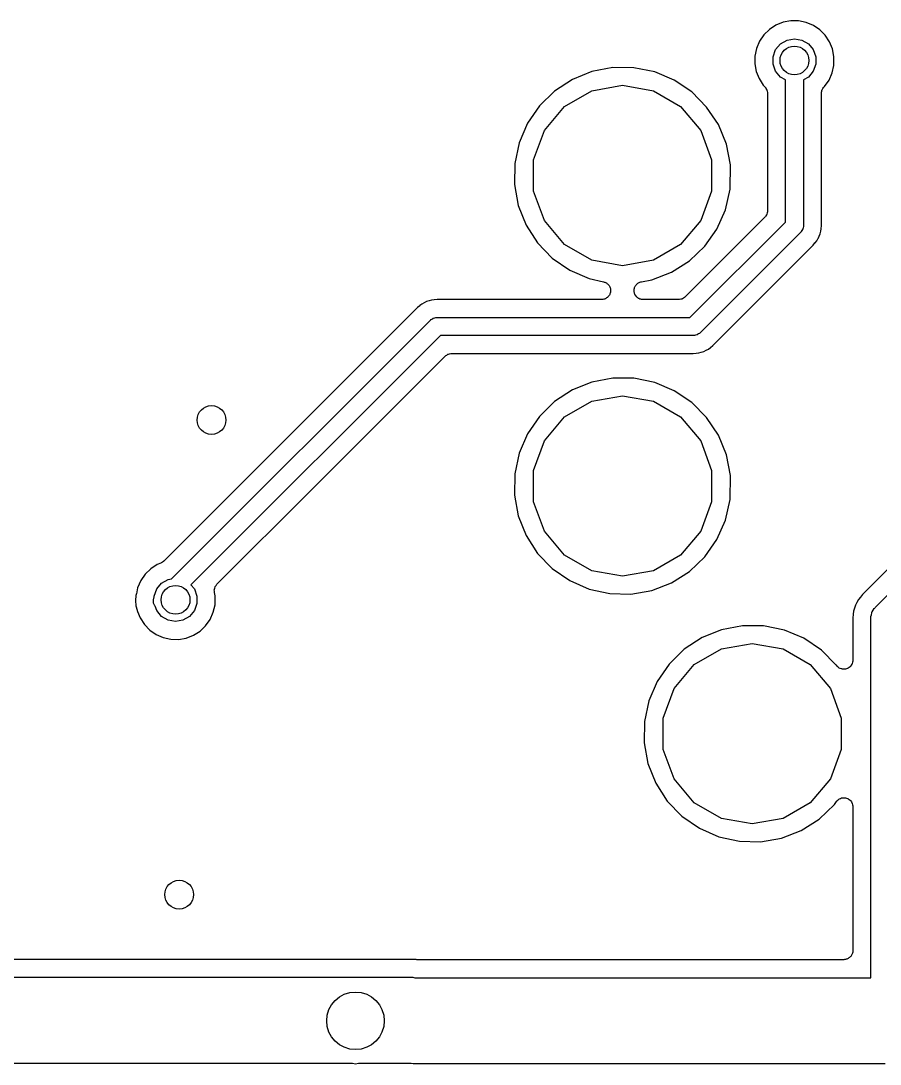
# Model space of a CAD drawing. Extents: x 70 to 229, y -105 to -40.
# Drawn here: x 126.05 to 137.99, y -72.36 to -57.85 of the extents above; entities that cross this region are included whole.
import ezdxf

# ---------------------------------------------------------------- set-up
doc = ezdxf.new("R2010")
doc.units = 0
doc.header["$MEASUREMENT"] = 0
doc.layers.add('BLACK', color=7, linetype='CONTINUOUS')

msp = doc.modelspace()

# ---------------------------------------------------------------- linework, layer by layer
at = {"layer": 'Black'}
for p, q in [((136.644, -57.8698), (136.544, -57.9102)), ((136.75, -57.8496), (136.644, -57.8698)), ((136.858, -57.8504), (136.75, -57.8496)), ((136.963, -57.872), (136.858, -57.8504)), ((137.063, -57.9138), (136.963, -57.872)), ((136.454, -57.9693), (136.377, -58.0448)), ((136.544, -57.9102), (136.454, -57.9693)), ((137.152, -57.9742), (137.063, -57.9138)), ((137.228, -58.0507), (137.152, -57.9742)), ((136.316, -58.1337), (136.273, -58.2329)), ((136.377, -58.0448), (136.316, -58.1337)), ((136.539, -58.2494), (136.606, -58.1693)), ((136.606, -58.1693), (136.697, -58.117)), ((136.697, -58.117), (136.8, -58.0989)), ((136.8, -58.0989), (136.903, -58.117)), ((136.903, -58.117), (136.994, -58.1693)), ((136.994, -58.1693), (137.061, -58.2494)), ((137.288, -58.1405), (137.228, -58.0507)), ((137.329, -58.2403), (137.288, -58.1405)), ((136.273, -58.2329), (136.251, -58.3384)), ((136.503, -58.3477), (136.539, -58.2494)), ((137.061, -58.2494), (137.097, -58.3477)), ((137.35, -58.3452), (137.329, -58.2403)), ((136.251, -58.3384), (136.249, -58.4462)), ((136.249, -58.4462), (136.269, -58.5523)), ((136.503, -58.4523), (136.503, -58.3477)), ((136.539, -58.5506), (136.503, -58.4523)), ((137.097, -58.4523), (137.061, -58.5506)), ((137.097, -58.3477), (137.097, -58.4523)), ((137.348, -58.4701), (137.35, -58.3452)), ((133.986, -58.5541), (133.714, -58.6643)), ((134.275, -58.4989), (133.986, -58.5541)), ((134.57, -58.501), (134.275, -58.4989)), ((134.858, -58.5601), (134.57, -58.501)), ((135.129, -58.6741), (134.858, -58.5601)), ((136.269, -58.5523), (136.308, -58.6526)), ((136.606, -58.6307), (136.539, -58.5506)), ((137.061, -58.5506), (136.994, -58.6307)), ((137.281, -58.673), (137.324, -58.5745)), ((137.324, -58.5745), (137.348, -58.4701)), ((133.714, -58.6643), (133.468, -58.8253)), ((133.983, -58.8209), (134.412, -58.7452)), ((134.412, -58.7452), (134.841, -58.8209)), ((135.373, -58.8386), (135.129, -58.6741)), ((136.308, -58.6526), (136.367, -58.7433)), ((136.367, -58.7433), (136.39, -58.7671)), ((136.675, -58.6703), (136.606, -58.6307)), ((136.675, -58.8243), (136.675, -58.6703)), ((136.994, -58.6307), (136.925, -58.6703)), ((136.925, -58.6703), (136.925, -58.8243)), ((137.218, -58.7611), (137.281, -58.673)), ((133.468, -58.8253), (133.257, -59.0311)), ((133.605, -59.0388), (133.983, -58.8209)), ((134.841, -58.8209), (135.219, -59.0388)), ((135.58, -59.0474), (135.373, -58.8386)), ((136.39, -58.7671), (136.392, -58.7708)), ((136.392, -58.7708), (136.396, -58.7736)), ((136.396, -58.7736), (136.404, -58.7887)), ((136.404, -58.7887), (136.414, -58.8031)), ((136.414, -58.8031), (136.415, -58.8074)), ((136.415, -58.8074), (136.417, -58.8112)), ((136.417, -58.8112), (136.42, -58.8284)), ((136.42, -58.8284), (136.425, -58.8453)), ((136.425, -58.8453), (136.424, -58.8496)), ((136.424, -58.8496), (136.425, -58.854)), ((136.425, -58.854), (136.425, -60.4929)), ((136.675, -60.6482), (136.675, -58.8243)), ((136.925, -58.8243), (136.925, -60.7)), ((137.175, -58.856), (137.176, -58.8491)), ((137.175, -60.1568), (137.175, -58.856)), ((137.176, -58.8421), (137.18, -58.8278)), ((137.176, -58.8491), (137.176, -58.8421)), ((137.18, -58.8278), (137.183, -58.8132)), ((137.183, -58.8132), (137.186, -58.8072)), ((137.186, -58.8072), (137.188, -58.8004)), ((137.188, -58.8004), (137.197, -58.7885)), ((137.197, -58.7885), (137.204, -58.7756)), ((137.204, -58.7756), (137.21, -58.7711)), ((137.21, -58.7711), (137.214, -58.7655)), ((137.214, -58.7655), (137.218, -58.7611)), ((133.257, -59.0311), (133.091, -59.2739)), ((133.325, -59.3726), (133.605, -59.0388)), ((135.219, -59.0388), (135.499, -59.3726)), ((135.743, -59.2924), (135.58, -59.0474)), ((133.091, -59.2739), (132.975, -59.5442)), ((135.855, -59.5644), (135.743, -59.2924)), ((133.176, -59.7821), (133.325, -59.3726)), ((135.499, -59.3726), (135.648, -59.7821)), ((132.975, -59.5442), (132.914, -59.832)), ((135.912, -59.852), (135.855, -59.5644)), ((132.914, -59.832), (132.91, -60.1261)), ((133.176, -60.2179), (133.176, -59.7821)), ((135.648, -59.7821), (135.648, -60.2179)), ((135.907, -60.1898), (135.912, -59.852)), ((132.91, -60.1261), (132.963, -60.4155)), ((135.842, -60.4758), (135.907, -60.1898)), ((137.175, -60.6995), (137.175, -60.1568)), ((133.325, -60.6274), (133.176, -60.2179)), ((135.648, -60.2179), (135.499, -60.6274)), ((132.963, -60.4155), (133.071, -60.689)), ((135.723, -60.7445), (135.842, -60.4758)), ((136.425, -60.4929), (136.424, -60.4983)), ((133.605, -60.9612), (133.325, -60.6274)), ((135.499, -60.6274), (135.219, -60.9612)), ((136.388, -60.5813), (135.281, -61.6884)), ((136.392, -60.5768), (136.388, -60.5813)), ((136.396, -60.5732), (136.392, -60.5768)), ((136.404, -60.5591), (136.396, -60.5732)), ((136.413, -60.5457), (136.404, -60.5591)), ((136.415, -60.5404), (136.413, -60.5457)), ((136.417, -60.5356), (136.415, -60.5404)), ((136.42, -60.5196), (136.417, -60.5356)), ((136.425, -60.5038), (136.42, -60.5196)), ((136.424, -60.4983), (136.425, -60.5038)), ((133.071, -60.689), (133.231, -60.9362)), ((135.348, -61.975), (136.675, -60.6482)), ((135.553, -60.9849), (135.723, -60.7445)), ((136.892, -60.7839), (136.888, -60.7884)), ((136.896, -60.7803), (136.892, -60.7839)), ((136.904, -60.7662), (136.896, -60.7803)), ((136.913, -60.7528), (136.904, -60.7662)), ((136.915, -60.7475), (136.913, -60.7528)), ((136.917, -60.7428), (136.915, -60.7475)), ((136.92, -60.7267), (136.917, -60.7428)), ((136.925, -60.7109), (136.92, -60.7267)), ((136.925, -60.7), (136.924, -60.7054)), ((136.924, -60.7054), (136.925, -60.7109)), ((137.156, -60.8102), (137.167, -60.776)), ((137.167, -60.776), (137.17, -60.7402)), ((137.17, -60.7402), (137.171, -60.7396)), ((137.171, -60.7389), (137.175, -60.6996)), ((137.171, -60.7396), (137.171, -60.7389)), ((137.175, -60.6996), (137.175, -60.6995)), ((136.888, -60.7884), (135.488, -62.1884)), ((137.087, -60.9376), (137.11, -60.91)), ((137.11, -60.91), (137.127, -60.8784)), ((137.127, -60.8784), (137.128, -60.8779)), ((137.128, -60.8773), (137.145, -60.8458)), ((137.128, -60.8779), (137.128, -60.8773)), ((137.145, -60.8458), (137.156, -60.8114)), ((137.156, -60.8108), (137.156, -60.8102)), ((137.156, -60.8114), (137.156, -60.8108)), ((133.231, -60.9362), (133.435, -61.1478)), ((133.983, -61.1791), (133.605, -60.9612)), ((135.219, -60.9612), (134.841, -61.1791)), ((135.34, -61.1877), (135.553, -60.9849)), ((135.666, -62.3648), (137.061, -60.9695)), ((137.061, -60.9695), (137.086, -60.9386)), ((137.086, -60.9386), (137.087, -60.9381)), ((137.087, -60.9381), (137.087, -60.9376)), ((133.435, -61.1478), (133.677, -61.3157)), ((134.412, -61.2548), (133.983, -61.1791)), ((134.841, -61.1791), (134.412, -61.2548)), ((135.092, -61.3454), (135.34, -61.1877)), ((133.677, -61.3157), (133.946, -61.4335)), ((134.817, -61.4517), (135.092, -61.3454)), ((133.946, -61.4335), (134.148, -61.4779)), ((134.148, -61.4779), (134.156, -61.4811)), ((134.156, -61.4811), (134.164, -61.4825)), ((134.164, -61.4825), (134.176, -61.4893)), ((134.176, -61.4893), (134.188, -61.4945)), ((134.188, -61.4945), (134.195, -61.5001)), ((134.195, -61.5001), (134.202, -61.5042)), ((134.202, -61.5042), (134.21, -61.5146)), ((134.601, -61.5197), (134.609, -61.5126)), ((134.609, -61.5126), (134.616, -61.5042)), ((134.616, -61.5042), (134.625, -61.4988)), ((134.625, -61.4988), (134.634, -61.4917)), ((134.634, -61.4917), (134.644, -61.488)), ((134.644, -61.488), (134.654, -61.4825)), ((134.654, -61.4825), (134.664, -61.4806)), ((134.664, -61.4806), (134.675, -61.4769)), ((134.675, -61.4769), (134.817, -61.4517)), ((134.21, -61.5146), (134.22, -61.5237)), ((134.22, -61.5237), (134.224, -61.5311)), ((134.224, -61.5311), (134.23, -61.5375)), ((134.23, -61.5375), (134.234, -61.5502)), ((134.233, -61.6547), (134.23, -61.6625)), ((134.237, -61.6476), (134.233, -61.6547)), ((134.234, -61.5502), (134.241, -61.5622)), ((134.24, -61.6344), (134.237, -61.6476)), ((134.245, -61.6217), (134.24, -61.6344)), ((134.241, -61.5622), (134.242, -61.5705)), ((134.242, -61.5705), (134.245, -61.5783)), ((134.245, -61.5783), (134.245, -61.5918)), ((134.245, -61.5918), (134.246, -61.6052)), ((134.246, -61.6052), (134.245, -61.6134)), ((134.245, -61.6134), (134.245, -61.6217)), ((134.571, -61.6), (134.573, -61.5892)), ((134.573, -61.6108), (134.571, -61.6)), ((134.573, -61.5783), (134.577, -61.568)), ((134.573, -61.5892), (134.573, -61.5783)), ((134.573, -61.6217), (134.573, -61.6108)), ((134.577, -61.632), (134.573, -61.6217)), ((134.577, -61.568), (134.579, -61.5572)), ((134.579, -61.6428), (134.577, -61.632)), ((134.579, -61.5572), (134.584, -61.5478)), ((134.584, -61.6522), (134.579, -61.6428)), ((134.584, -61.5478), (134.588, -61.5375)), ((134.588, -61.6625), (134.584, -61.6522)), ((134.588, -61.5375), (134.595, -61.5291)), ((134.595, -61.5291), (134.601, -61.5197)), ((131.623, -61.7869), (131.596, -61.8096)), ((131.655, -61.7704), (131.623, -61.7869)), ((131.656, -61.77), (131.655, -61.7704)), ((131.688, -61.7529), (131.656, -61.7698)), ((131.656, -61.7698), (131.656, -61.77)), ((131.723, -61.7429), (131.688, -61.7529)), ((131.724, -61.7425), (131.723, -61.7426)), ((131.723, -61.7426), (131.723, -61.7429)), ((131.758, -61.7322), (131.724, -61.7425)), ((131.794, -61.729), (131.758, -61.7322)), ((131.795, -61.7289), (131.794, -61.729)), ((131.835, -61.725), (131.795, -61.7289)), ((131.795, -61.7289), (131.795, -61.7289)), ((134.121, -61.725), (131.835, -61.725)), ((134.13, -61.7236), (134.121, -61.725)), ((134.138, -61.7239), (134.13, -61.7236)), ((134.151, -61.7198), (134.138, -61.7239)), ((134.164, -61.7175), (134.151, -61.7198)), ((134.171, -61.7133), (134.164, -61.7175)), ((134.179, -61.7108), (134.171, -61.7133)), ((134.19, -61.7025), (134.179, -61.7108)), ((134.202, -61.6958), (134.19, -61.7025)), ((134.207, -61.6894), (134.202, -61.6958)), ((134.214, -61.6843), (134.207, -61.6894)), ((134.221, -61.6729), (134.214, -61.6843)), ((134.23, -61.6625), (134.221, -61.6729)), ((134.595, -61.6709), (134.588, -61.6625)), ((134.601, -61.6803), (134.595, -61.6709)), ((134.609, -61.6874), (134.601, -61.6803)), ((134.616, -61.6958), (134.609, -61.6874)), ((134.625, -61.7012), (134.616, -61.6958)), ((134.634, -61.7083), (134.625, -61.7012)), ((134.644, -61.712), (134.634, -61.7083)), ((134.654, -61.7175), (134.644, -61.712)), ((134.664, -61.7194), (134.654, -61.7175)), ((134.675, -61.7231), (134.664, -61.7194)), ((134.686, -61.7231), (134.675, -61.7231)), ((134.696, -61.725), (134.686, -61.7231)), ((135.193, -61.725), (134.696, -61.725)), ((135.198, -61.724), (135.193, -61.725)), ((135.204, -61.7245), (135.198, -61.724)), ((135.22, -61.7203), (135.204, -61.7245)), ((135.236, -61.7175), (135.22, -61.7203)), ((135.24, -61.7147), (135.236, -61.7175)), ((135.246, -61.7133), (135.24, -61.7147)), ((135.259, -61.7039), (135.246, -61.7133)), ((135.273, -61.6958), (135.259, -61.7039)), ((135.277, -61.6915), (135.273, -61.6958)), ((135.281, -61.6884), (135.277, -61.6915)), ((131.563, -61.8352), (128.037, -65.3621)), ((131.564, -61.8351), (131.563, -61.8352)), ((131.594, -61.8104), (131.564, -61.8351)), ((131.595, -61.8099), (131.594, -61.8104)), ((131.596, -61.8096), (131.595, -61.8099)), ((128.143, -65.6088), (131.741, -62.0116)), ((131.741, -62.0116), (131.745, -62.0085)), ((131.745, -62.0085), (131.749, -62.0042)), ((131.749, -62.0042), (131.763, -61.9961)), ((131.763, -61.9961), (131.776, -61.9867)), ((131.776, -61.9867), (131.781, -61.9853)), ((131.781, -61.9853), (131.786, -61.9825)), ((131.786, -61.9825), (131.802, -61.9797)), ((131.802, -61.9797), (131.818, -61.9755)), ((131.818, -61.9755), (131.824, -61.976)), ((131.824, -61.976), (131.829, -61.975)), ((131.829, -61.975), (135.348, -61.975)), ((131.881, -62.225), (128.413, -65.6926)), ((135.4, -62.225), (131.881, -62.225)), ((135.405, -62.224), (135.4, -62.225)), ((135.411, -62.2245), (135.405, -62.224)), ((135.427, -62.2203), (135.411, -62.2245)), ((135.443, -62.2175), (135.427, -62.2203)), ((135.448, -62.2147), (135.443, -62.2175)), ((135.453, -62.2133), (135.448, -62.2147)), ((135.466, -62.2039), (135.453, -62.2133)), ((135.48, -62.1958), (135.466, -62.2039)), ((135.484, -62.1915), (135.48, -62.1958)), ((135.488, -62.1884), (135.484, -62.1915)), ((135.634, -62.3896), (135.665, -62.3648)), ((135.665, -62.3648), (135.666, -62.3648)), ((130.093, -64.3662), (131.948, -62.5116)), ((131.948, -62.5116), (131.952, -62.5085)), ((131.952, -62.5085), (131.956, -62.5042)), ((131.956, -62.5042), (131.97, -62.4961)), ((131.97, -62.4961), (131.983, -62.4867)), ((131.983, -62.4867), (131.989, -62.4853)), ((131.989, -62.4853), (131.993, -62.4825)), ((131.993, -62.4825), (132.009, -62.4797)), ((132.009, -62.4797), (132.025, -62.4755)), ((132.025, -62.4755), (132.031, -62.476)), ((132.031, -62.476), (132.036, -62.475)), ((132.036, -62.475), (135.394, -62.475)), ((135.394, -62.475), (135.434, -62.4711)), ((135.434, -62.4711), (135.435, -62.471)), ((135.434, -62.4711), (135.434, -62.4711)), ((135.435, -62.471), (135.471, -62.4678)), ((135.471, -62.4678), (135.505, -62.4575)), ((135.505, -62.4575), (135.506, -62.4574)), ((135.506, -62.4571), (135.541, -62.4471)), ((135.506, -62.4574), (135.506, -62.4571)), ((135.541, -62.4471), (135.573, -62.4302)), ((135.573, -62.43), (135.574, -62.4296)), ((135.573, -62.4302), (135.573, -62.43)), ((135.574, -62.4296), (135.606, -62.4131)), ((135.606, -62.4131), (135.633, -62.3904)), ((135.633, -62.3904), (135.634, -62.3901)), ((135.634, -62.3901), (135.634, -62.3896)), ((134.275, -62.8169), (133.986, -62.8721)), ((134.57, -62.819), (134.275, -62.8169)), ((133.986, -62.8721), (133.714, -62.9823)), ((134.858, -62.8781), (134.57, -62.819)), ((135.129, -62.9921), (134.858, -62.8781)), ((133.714, -62.9823), (133.468, -63.1433)), ((133.983, -63.1389), (134.412, -63.0632)), ((134.412, -63.0632), (134.841, -63.1389)), ((135.373, -63.1566), (135.129, -62.9921)), ((133.468, -63.1433), (133.257, -63.3491)), ((133.605, -63.3568), (133.983, -63.1389)), ((134.841, -63.1389), (135.219, -63.3568)), ((135.58, -63.3654), (135.373, -63.1566)), ((133.257, -63.3491), (133.091, -63.5919)), ((133.325, -63.6906), (133.605, -63.3568)), ((135.219, -63.3568), (135.499, -63.6906)), ((135.743, -63.6104), (135.58, -63.3654)), ((133.091, -63.5919), (132.975, -63.8622)), ((135.855, -63.8824), (135.743, -63.6104)), ((133.176, -64.1001), (133.325, -63.6906)), ((135.499, -63.6906), (135.648, -64.1001)), ((132.975, -63.8622), (132.914, -64.15)), ((135.912, -64.17), (135.855, -63.8824)), ((133.176, -64.5359), (133.176, -64.1001)), ((135.648, -64.1001), (135.648, -64.5359)), ((132.914, -64.15), (132.91, -64.4441)), ((135.907, -64.5078), (135.912, -64.17)), ((128.775, -65.6847), (130.093, -64.3662)), ((132.91, -64.4441), (132.963, -64.7335)), ((133.325, -64.9454), (133.176, -64.5359)), ((135.648, -64.5359), (135.499, -64.9454)), ((135.842, -64.7938), (135.907, -64.5078)), ((132.963, -64.7335), (133.071, -65.007)), ((135.723, -65.0625), (135.842, -64.7938)), ((133.605, -65.2792), (133.325, -64.9454)), ((135.499, -64.9454), (135.219, -65.2792)), ((133.071, -65.007), (133.231, -65.2542)), ((135.553, -65.3029), (135.723, -65.0625)), ((133.231, -65.2542), (133.435, -65.4658)), ((133.983, -65.4971), (133.605, -65.2792)), ((135.219, -65.2792), (134.841, -65.4971)), ((127.944, -65.4102), (127.854, -65.4693)), ((127.995, -65.3896), (127.944, -65.4102)), ((127.998, -65.3878), (127.995, -65.3896)), ((128.001, -65.387), (127.998, -65.3878)), ((128.016, -65.3764), (128.001, -65.387)), ((128.032, -65.3666), (128.016, -65.3764)), ((128.034, -65.364), (128.032, -65.3666)), ((128.037, -65.3621), (128.034, -65.364)), ((135.34, -65.5057), (135.553, -65.3029)), ((138.225, -65.3502), (137.748, -65.8275)), ((137.921, -66.0086), (138.512, -65.4172)), ((127.777, -65.5448), (127.716, -65.6337)), ((127.854, -65.4693), (127.777, -65.5448)), ((133.435, -65.4658), (133.677, -65.6337)), ((134.412, -65.5728), (133.983, -65.4971)), ((134.841, -65.4971), (134.412, -65.5728)), ((135.092, -65.6634), (135.34, -65.5057)), ((127.716, -65.6337), (127.673, -65.7329)), ((127.939, -65.7494), (128.006, -65.6693)), ((128.006, -65.6693), (128.097, -65.617)), ((128.097, -65.617), (128.143, -65.6088)), ((128.413, -65.6926), (128.461, -65.7494)), ((128.75, -65.7203), (128.752, -65.7168)), ((128.752, -65.7168), (128.753, -65.7129)), ((128.753, -65.7129), (128.765, -65.6991)), ((128.765, -65.6991), (128.775, -65.6847)), ((133.677, -65.6337), (133.946, -65.7515)), ((134.817, -65.7697), (135.092, -65.6634)), ((127.649, -65.839), (127.642, -65.9117)), ((127.653, -65.8264), (127.649, -65.839)), ((127.654, -65.8209), (127.653, -65.8264)), ((127.656, -65.8158), (127.654, -65.8209)), ((127.673, -65.7329), (127.656, -65.8158)), ((127.891, -65.9021), (127.903, -65.8602)), ((127.903, -65.8477), (127.939, -65.7494)), ((127.903, -65.8591), (127.903, -65.8477)), ((127.903, -65.8602), (127.903, -65.8591)), ((128.461, -65.7494), (128.497, -65.8477)), ((128.497, -65.8477), (128.497, -65.9523)), ((128.738, -65.7622), (128.74, -65.7582)), ((128.74, -65.7798), (128.738, -65.7622)), ((128.739, -65.754), (128.745, -65.7373)), ((128.74, -65.7582), (128.739, -65.754)), ((128.74, -65.7974), (128.74, -65.7798)), ((128.75, -65.8452), (128.74, -65.7974)), ((128.745, -65.7373), (128.75, -65.7203)), ((128.748, -65.9701), (128.75, -65.8452)), ((133.946, -65.7515), (134.234, -65.8147)), ((134.234, -65.8147), (134.528, -65.8208)), ((134.528, -65.8208), (134.817, -65.7697)), ((137.717, -65.8648), (137.69, -65.8979)), ((137.718, -65.8642), (137.717, -65.8648)), ((137.748, -65.8275), (137.718, -65.8638)), ((137.718, -65.8638), (137.718, -65.8642)), ((127.642, -65.9117), (127.648, -65.9844)), ((127.648, -65.9844), (127.667, -66.0461)), ((127.895, -65.9454), (127.891, -65.9021)), ((127.914, -65.9847), (127.895, -65.9454)), ((127.916, -65.9872), (127.914, -65.9847)), ((127.939, -66.0506), (127.916, -65.9872)), ((128.497, -65.9523), (128.461, -66.0506)), ((128.724, -66.0745), (128.748, -65.9701)), ((137.648, -65.975), (137.635, -66.0164)), ((137.669, -65.9372), (137.648, -65.975)), ((137.69, -65.8979), (137.669, -65.936)), ((137.669, -65.936), (137.669, -65.9365)), ((137.669, -65.9365), (137.669, -65.9372)), ((137.916, -66.0158), (137.921, -66.0086)), ((127.667, -66.0461), (127.667, -66.0506)), ((127.667, -66.0506), (127.668, -66.0517)), ((127.668, -66.0517), (127.668, -66.0528)), ((127.668, -66.0528), (127.67, -66.0573)), ((127.67, -66.0573), (127.671, -66.0593)), ((127.671, -66.0593), (127.673, -66.0625)), ((127.673, -66.0625), (127.708, -66.1526)), ((127.708, -66.1526), (127.767, -66.2433)), ((128.006, -66.1307), (127.939, -66.0506)), ((128.097, -66.183), (128.006, -66.1307)), ((128.394, -66.1307), (128.303, -66.183)), ((128.461, -66.0506), (128.394, -66.1307)), ((128.681, -66.173), (128.724, -66.0745)), ((137.617, -66.1031), (137.612, -66.1494)), ((137.612, -66.1494), (137.612, -66.1504)), ((137.612, -66.1504), (137.612, -66.7415)), ((137.622, -66.0588), (137.617, -66.1018)), ((137.617, -66.1018), (137.617, -66.1025)), ((137.617, -66.1025), (137.617, -66.1031)), ((137.635, -66.0176), (137.622, -66.0588)), ((137.635, -66.0164), (137.635, -66.017)), ((137.635, -66.017), (137.635, -66.0176)), ((137.862, -66.15), (137.864, -66.1413)), ((137.862, -71.155), (137.862, -66.15)), ((137.863, -66.1326), (137.87, -66.1073)), ((137.864, -66.1413), (137.863, -66.1326)), ((137.87, -66.1073), (137.874, -66.0816)), ((137.874, -66.0816), (137.878, -66.074)), ((137.878, -66.074), (137.881, -66.0655)), ((137.881, -66.0655), (137.896, -66.0441)), ((137.896, -66.0441), (137.909, -66.0214)), ((137.909, -66.0214), (137.916, -66.0158)), ((127.767, -66.2433), (127.842, -66.3209)), ((128.2, -66.2011), (128.097, -66.183)), ((128.303, -66.183), (128.2, -66.2011)), ((128.54, -66.3355), (128.618, -66.2611)), ((128.618, -66.2611), (128.681, -66.173)), ((136.077, -66.2609), (135.788, -66.3161)), ((136.372, -66.263), (136.077, -66.2609)), ((136.66, -66.3221), (136.372, -66.263)), ((127.842, -66.3209), (127.93, -66.3824)), ((127.93, -66.3824), (128.029, -66.4256)), ((128.029, -66.4256), (128.135, -66.4488)), ((128.242, -66.451), (128.349, -66.4323)), ((128.349, -66.4323), (128.449, -66.3933)), ((128.449, -66.3933), (128.54, -66.3355)), ((135.516, -66.4263), (135.27, -66.5873)), ((135.788, -66.3161), (135.516, -66.4263)), ((136.931, -66.4361), (136.66, -66.3221)), ((137.175, -66.6006), (136.931, -66.4361)), ((128.135, -66.4488), (128.242, -66.451)), ((135.27, -66.5873), (135.059, -66.7931)), ((135.407, -66.8008), (135.785, -66.5829)), ((135.785, -66.5829), (136.214, -66.5072)), ((136.214, -66.5072), (136.643, -66.5829)), ((136.643, -66.5829), (137.021, -66.8008)), ((137.382, -66.8094), (137.175, -66.6006)), ((135.059, -66.7931), (134.893, -67.0359)), ((135.127, -67.1346), (135.407, -66.8008)), ((137.021, -66.8008), (137.301, -67.1346)), ((137.383, -66.8106), (137.382, -66.8094)), ((137.388, -66.8157), (137.383, -66.8106)), ((137.391, -66.8218), (137.388, -66.8157)), ((137.403, -66.8313), (137.391, -66.8218)), ((137.413, -66.8421), (137.403, -66.8313)), ((137.419, -66.8452), (137.413, -66.8421)), ((137.424, -66.8497), (137.419, -66.8452)), ((137.438, -66.8548), (137.424, -66.8497)), ((137.452, -66.8614), (137.438, -66.8548)), ((137.459, -66.8622), (137.452, -66.8614)), ((137.465, -66.8646), (137.459, -66.8622)), ((137.48, -66.8646), (137.465, -66.8646)), ((137.495, -66.8662), (137.48, -66.8646)), ((137.502, -66.8646), (137.495, -66.8662)), ((137.509, -66.8646), (137.502, -66.8646)), ((137.523, -66.8595), (137.509, -66.8646)), ((137.537, -66.856), (137.523, -66.8595)), ((137.543, -66.8521), (137.537, -66.856)), ((137.549, -66.8497), (137.543, -66.8521)), ((137.561, -66.8402), (137.549, -66.8497)), ((137.573, -66.832), (137.561, -66.8402)), ((137.577, -66.8263), (137.573, -66.832)), ((137.583, -66.8218), (137.577, -66.8263)), ((137.59, -66.809), (137.583, -66.8218)), ((137.599, -66.797), (137.59, -66.809)), ((137.601, -66.7903), (137.599, -66.797)), ((137.604, -66.7842), (137.601, -66.7903)), ((137.607, -66.7696), (137.604, -66.7842)), ((137.611, -66.7554), (137.607, -66.7696)), ((137.612, -66.7415), (137.611, -66.7484)), ((137.611, -66.7484), (137.611, -66.7554)), ((134.893, -67.0359), (134.777, -67.3062)), ((134.978, -67.5441), (135.127, -67.1346)), ((137.301, -67.1346), (137.45, -67.5441)), ((134.777, -67.3062), (134.716, -67.594)), ((134.716, -67.594), (134.712, -67.8881)), ((134.978, -67.9799), (134.978, -67.5441)), ((137.45, -67.5441), (137.45, -67.9799)), ((134.712, -67.8881), (134.765, -68.1775)), ((135.127, -68.3894), (134.978, -67.9799)), ((137.45, -67.9799), (137.301, -68.3894)), ((134.765, -68.1775), (134.873, -68.451)), ((134.873, -68.451), (135.033, -68.6982)), ((135.407, -68.7232), (135.127, -68.3894)), ((137.301, -68.3894), (137.021, -68.7232)), ((135.033, -68.6982), (135.237, -68.9098)), ((135.785, -68.9411), (135.407, -68.7232)), ((137.021, -68.7232), (136.643, -68.9411)), ((137.142, -68.9497), (137.355, -68.7469)), ((137.355, -68.7469), (137.385, -68.7045)), ((137.385, -68.7045), (137.389, -68.7008)), ((137.389, -68.7008), (137.391, -68.6962)), ((137.391, -68.6962), (137.404, -68.6856)), ((137.404, -68.6856), (137.416, -68.6739)), ((137.416, -68.6739), (137.42, -68.6717)), ((137.42, -68.6717), (137.424, -68.6683)), ((137.424, -68.6683), (137.44, -68.6627)), ((137.44, -68.6627), (137.455, -68.6557)), ((137.455, -68.6557), (137.46, -68.6553)), ((137.46, -68.6553), (137.465, -68.6535)), ((137.465, -68.6535), (137.482, -68.6535)), ((137.482, -68.6535), (137.498, -68.6521)), ((137.498, -68.6521), (137.503, -68.6535)), ((137.503, -68.6535), (137.509, -68.6535)), ((137.509, -68.6535), (137.524, -68.6592)), ((137.524, -68.6592), (137.54, -68.6635)), ((137.54, -68.6635), (137.545, -68.6665)), ((137.545, -68.6665), (137.549, -68.6683)), ((137.549, -68.6683), (137.562, -68.679)), ((137.562, -68.679), (137.576, -68.6885)), ((137.576, -68.6885), (137.579, -68.6928)), ((137.579, -68.6928), (137.583, -68.6962)), ((137.583, -68.6962), (137.591, -68.7106)), ((137.591, -68.7106), (137.6, -68.7242)), ((137.6, -68.7242), (137.602, -68.7293)), ((137.602, -68.7293), (137.604, -68.7338)), ((137.604, -68.7338), (137.607, -68.7501)), ((137.607, -68.7501), (137.612, -68.7661)), ((137.612, -68.7661), (137.611, -68.7714)), ((135.237, -68.9098), (135.479, -69.0777)), ((137.611, -68.7714), (137.612, -68.7766)), ((137.612, -68.7766), (137.612, -70.78)), ((136.214, -69.0168), (135.785, -68.9411)), ((136.643, -68.9411), (136.214, -69.0168)), ((136.894, -69.1074), (137.142, -68.9497)), ((135.479, -69.0777), (135.748, -69.1955)), ((135.748, -69.1955), (136.036, -69.2587)), ((136.619, -69.2137), (136.894, -69.1074)), ((136.036, -69.2587), (136.33, -69.2648)), ((136.33, -69.2648), (136.619, -69.2137)), ((137.612, -70.78), (137.61, -70.7908)), ((137.61, -70.7908), (137.61, -70.8017)), ((131.495, -70.9), (123.759, -70.9)), ((131.501, -70.9), (131.495, -70.9)), ((131.538, -70.9042), (131.501, -70.9)), ((131.545, -70.9038), (131.538, -70.9042)), ((131.552, -70.905), (131.545, -70.9038)), ((137.487, -70.905), (131.552, -70.905)), ((137.498, -70.9031), (137.487, -70.905)), ((137.509, -70.9031), (137.498, -70.9031)), ((137.519, -70.8994), (137.509, -70.9031)), ((137.53, -70.8975), (137.519, -70.8994)), ((137.539, -70.892), (137.53, -70.8975)), ((137.549, -70.8883), (137.539, -70.892)), ((137.558, -70.8812), (137.549, -70.8883)), ((137.567, -70.8758), (137.558, -70.8812)), ((137.574, -70.8674), (137.567, -70.8758)), ((137.583, -70.8603), (137.574, -70.8674)), ((137.588, -70.8509), (137.583, -70.8603)), ((137.595, -70.8425), (137.588, -70.8509)), ((137.599, -70.8322), (137.595, -70.8425)), ((137.604, -70.8228), (137.599, -70.8322)), ((137.606, -70.812), (137.604, -70.8228)), ((137.61, -70.8017), (137.606, -70.812)), ((123.763, -71.15), (131.495, -71.15)), ((131.495, -71.15), (131.523, -71.155)), ((131.523, -71.155), (137.862, -71.155)), ((130.659, -72.35), (123.763, -72.35)), ((130.7, -72.3573), (130.659, -72.35)), ((130.741, -72.35), (130.7, -72.3573)), ((131.472, -72.35), (130.741, -72.35)), ((131.5, -72.355), (131.472, -72.35)), ((138.062, -72.355), (131.5, -72.355))]:
    msp.add_line(p, q, dxfattribs=at)
for centre, radius in [((136.8, -58.4), 0.2), ((128.7, -63.4), 0.2), ((128.2, -65.9), 0.2), ((128.25, -70), 0.2), ((130.7, -71.755), 0.4)]:
    msp.add_circle(centre, radius, dxfattribs=at)

doc.saveas('drawing.dxf')
